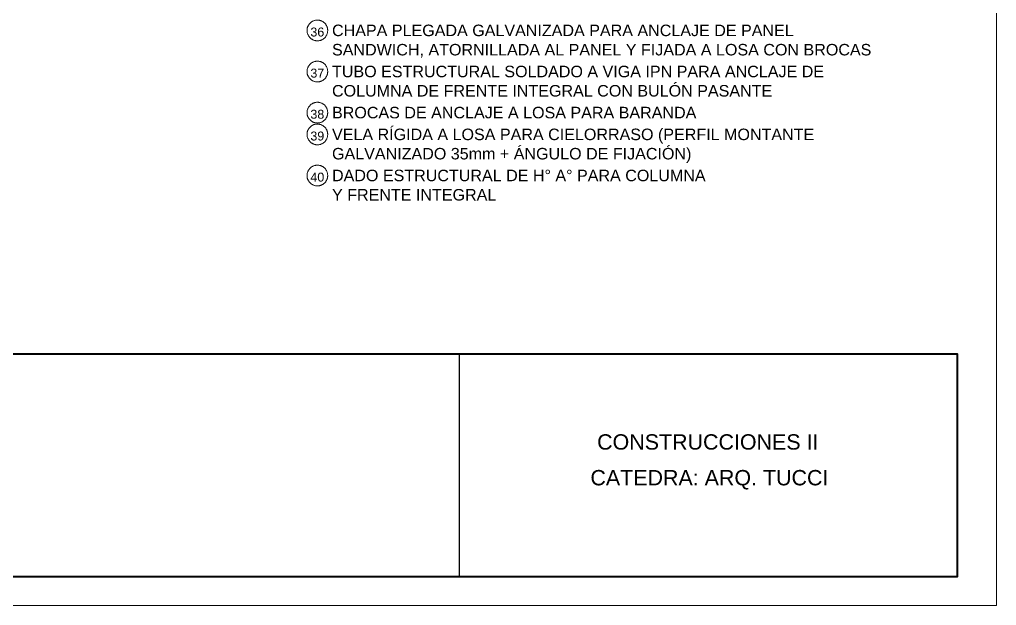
# Model space of a CAD drawing. Header units: millimetres. Extents: x 0 to 5940, y 0 to 8400.
# Drawn here: x 3205 to 5940, y 0 to 1640 of the extents above; entities that cross this region are included whole.
import ezdxf

# ---------------------------------------------------------------- set-up
doc = ezdxf.new("R2010")
doc.units = ezdxf.units.MM
doc.header["$LTSCALE"] = 20
for name, color, linetype in [('0-MARCO-A3', 8, 'Continuous'), ('1-CORTE-LINEAS', 7, 'Continuous'), ('3-REFERENCIAS', 7, 'Continuous'), ('3-ROTULO', 7, 'Continuous'), ('3-TEXTOS', 7, 'Continuous')]:
    doc.layers.add(name, color=color, linetype=linetype)
doc.styles.add('ARIAL', font='arial.ttf')

msp = doc.modelspace()

# ---------------------------------------------------------------- linework, layer by layer
at = {"layer": '0-MARCO-A3', "lineweight": 0}
msp.add_lwpolyline([(0, 8400), (5940, 8400), (5940, 0), (0, 0)], close=True, dxfattribs=at)
at = {"layer": '1-CORTE-LINEAS', "color": 7, "lineweight": 15}
for points in [[(4068, 1609), (4067.9, 1607.6), (4067.8, 1606.2), (4067.7, 1604.8), (4067.4, 1603.4), (4067.1, 1602), (4066.7, 1600.6), (4066.3, 1599.3), (4065.8, 1598), (4065.2, 1596.6), (4064.6, 1595.4), (4063.9, 1594.1), (4063.1, 1592.9), (4062.3, 1591.8), (4061.4, 1590.7), (4060.5, 1589.6), (4059.5, 1588.5), (4058.5, 1587.6), (4057.4, 1586.6), (4056.3, 1585.8), (4055.1, 1584.9), (4053.9, 1584.2), (4052.7, 1583.5), (4051.4, 1582.8), (4050.1, 1582.3), (4048.7, 1581.7), (4047.4, 1581.3), (4046, 1580.9), (4044.6, 1580.6), (4043.2, 1580.4), (4041.8, 1580.2), (4040.4, 1580.1), (4039, 1580), (4037.6, 1580.1), (4036.1, 1580.2), (4034.7, 1580.4), (4033.3, 1580.6), (4031.9, 1580.9), (4030.6, 1581.3), (4029.2, 1581.7), (4027.9, 1582.3), (4026.6, 1582.8), (4025.3, 1583.5), (4024.1, 1584.2), (4022.9, 1584.9), (4021.7, 1585.8), (4020.6, 1586.6), (4019.5, 1587.6), (4018.5, 1588.5), (4017.5, 1589.6), (4016.6, 1590.7), (4015.7, 1591.8), (4014.9, 1592.9), (4014.1, 1594.1), (4013.4, 1595.4), (4012.8, 1596.6), (4012.2, 1598), (4011.7, 1599.3), (4011.2, 1600.6), (4010.9, 1602), (4010.5, 1603.4), (4010.3, 1604.8), (4010.1, 1606.2), (4010, 1607.6), (4010, 1609), (4010, 1610.5), (4010.1, 1611.9), (4010.3, 1613.3), (4010.5, 1614.7), (4010.9, 1616.1), (4011.2, 1617.5), (4011.7, 1618.8), (4012.2, 1620.1), (4012.8, 1621.4), (4013.4, 1622.7), (4014.1, 1624), (4014.9, 1625.2), (4015.7, 1626.3), (4016.6, 1627.4), (4017.5, 1628.5), (4018.5, 1629.6), (4019.5, 1630.5), (4020.6, 1631.5), (4021.7, 1632.3), (4022.9, 1633.2), (4024.1, 1633.9), (4025.3, 1634.6), (4026.6, 1635.3), (4027.9, 1635.8), (4029.2, 1636.4), (4030.6, 1636.8), (4031.9, 1637.2), (4033.3, 1637.5), (4034.7, 1637.7), (4036.1, 1637.9), (4037.6, 1638), (4039, 1638), (4040.4, 1638), (4041.8, 1637.9), (4043.2, 1637.7), (4044.6, 1637.5), (4046, 1637.2), (4047.4, 1636.8), (4048.7, 1636.4), (4050.1, 1635.8), (4051.4, 1635.3), (4052.7, 1634.6), (4053.9, 1633.9), (4055.1, 1633.2), (4056.3, 1632.3), (4057.4, 1631.5), (4058.5, 1630.5), (4059.5, 1629.6), (4060.5, 1628.5), (4061.4, 1627.4), (4062.3, 1626.3), (4063.1, 1625.2), (4063.9, 1624), (4064.6, 1622.7), (4065.2, 1621.4), (4065.8, 1620.1), (4066.3, 1618.8), (4066.7, 1617.5), (4067.1, 1616.1), (4067.4, 1614.7), (4067.7, 1613.3), (4067.8, 1611.9), (4067.9, 1610.5), (4068, 1609)], [(4068, 1494), (4067.9, 1492.6), (4067.8, 1491.2), (4067.7, 1489.8), (4067.4, 1488.4), (4067.1, 1487), (4066.7, 1485.6), (4066.3, 1484.3), (4065.8, 1483), (4065.2, 1481.6), (4064.6, 1480.4), (4063.9, 1479.1), (4063.1, 1477.9), (4062.3, 1476.8), (4061.4, 1475.7), (4060.5, 1474.6), (4059.5, 1473.5), (4058.5, 1472.6), (4057.4, 1471.6), (4056.3, 1470.8), (4055.1, 1469.9), (4053.9, 1469.2), (4052.7, 1468.5), (4051.4, 1467.8), (4050.1, 1467.3), (4048.7, 1466.7), (4047.4, 1466.3), (4046, 1465.9), (4044.6, 1465.6), (4043.2, 1465.4), (4041.8, 1465.2), (4040.4, 1465.1), (4039, 1465), (4037.6, 1465.1), (4036.1, 1465.2), (4034.7, 1465.4), (4033.3, 1465.6), (4031.9, 1465.9), (4030.6, 1466.3), (4029.2, 1466.7), (4027.9, 1467.3), (4026.6, 1467.8), (4025.3, 1468.5), (4024.1, 1469.2), (4022.9, 1469.9), (4021.7, 1470.8), (4020.6, 1471.6), (4019.5, 1472.6), (4018.5, 1473.5), (4017.5, 1474.6), (4016.6, 1475.7), (4015.7, 1476.8), (4014.9, 1477.9), (4014.1, 1479.1), (4013.4, 1480.4), (4012.8, 1481.6), (4012.2, 1483), (4011.7, 1484.3), (4011.2, 1485.6), (4010.9, 1487), (4010.5, 1488.4), (4010.3, 1489.8), (4010.1, 1491.2), (4010, 1492.6), (4010, 1494), (4010, 1495.5), (4010.1, 1496.9), (4010.3, 1498.3), (4010.5, 1499.7), (4010.9, 1501.1), (4011.2, 1502.5), (4011.7, 1503.8), (4012.2, 1505.1), (4012.8, 1506.4), (4013.4, 1507.7), (4014.1, 1509), (4014.9, 1510.2), (4015.7, 1511.3), (4016.6, 1512.4), (4017.5, 1513.5), (4018.5, 1514.6), (4019.5, 1515.5), (4020.6, 1516.5), (4021.7, 1517.3), (4022.9, 1518.2), (4024.1, 1518.9), (4025.3, 1519.6), (4026.6, 1520.3), (4027.9, 1520.8), (4029.2, 1521.4), (4030.6, 1521.8), (4031.9, 1522.2), (4033.3, 1522.5), (4034.7, 1522.7), (4036.1, 1522.9), (4037.6, 1523), (4039, 1523), (4040.4, 1523), (4041.8, 1522.9), (4043.2, 1522.7), (4044.6, 1522.5), (4046, 1522.2), (4047.4, 1521.8), (4048.7, 1521.4), (4050.1, 1520.8), (4051.4, 1520.3), (4052.7, 1519.6), (4053.9, 1518.9), (4055.1, 1518.2), (4056.3, 1517.3), (4057.4, 1516.5), (4058.5, 1515.5), (4059.5, 1514.6), (4060.5, 1513.5), (4061.4, 1512.4), (4062.3, 1511.3), (4063.1, 1510.2), (4063.9, 1509), (4064.6, 1507.7), (4065.2, 1506.4), (4065.8, 1505.1), (4066.3, 1503.8), (4066.7, 1502.5), (4067.1, 1501.1), (4067.4, 1499.7), (4067.7, 1498.3), (4067.8, 1496.9), (4067.9, 1495.5), (4068, 1494)], [(4068, 1379), (4067.9, 1377.6), (4067.8, 1376.2), (4067.7, 1374.8), (4067.4, 1373.4), (4067.1, 1372), (4066.7, 1370.6), (4066.3, 1369.3), (4065.8, 1368), (4065.2, 1366.6), (4064.6, 1365.4), (4063.9, 1364.1), (4063.1, 1362.9), (4062.3, 1361.8), (4061.4, 1360.7), (4060.5, 1359.6), (4059.5, 1358.5), (4058.5, 1357.6), (4057.4, 1356.6), (4056.3, 1355.8), (4055.1, 1354.9), (4053.9, 1354.2), (4052.7, 1353.5), (4051.4, 1352.8), (4050.1, 1352.3), (4048.7, 1351.7), (4047.4, 1351.3), (4046, 1350.9), (4044.6, 1350.6), (4043.2, 1350.4), (4041.8, 1350.2), (4040.4, 1350.1), (4039, 1350), (4037.6, 1350.1), (4036.1, 1350.2), (4034.7, 1350.4), (4033.3, 1350.6), (4031.9, 1350.9), (4030.6, 1351.3), (4029.2, 1351.7), (4027.9, 1352.3), (4026.6, 1352.8), (4025.3, 1353.5), (4024.1, 1354.2), (4022.9, 1354.9), (4021.7, 1355.8), (4020.6, 1356.6), (4019.5, 1357.6), (4018.5, 1358.5), (4017.5, 1359.6), (4016.6, 1360.7), (4015.7, 1361.8), (4014.9, 1362.9), (4014.1, 1364.1), (4013.4, 1365.4), (4012.8, 1366.6), (4012.2, 1368), (4011.7, 1369.3), (4011.2, 1370.6), (4010.9, 1372), (4010.5, 1373.4), (4010.3, 1374.8), (4010.1, 1376.2), (4010, 1377.6), (4010, 1379), (4010, 1380.5), (4010.1, 1381.9), (4010.3, 1383.3), (4010.5, 1384.7), (4010.9, 1386.1), (4011.2, 1387.5), (4011.7, 1388.8), (4012.2, 1390.1), (4012.8, 1391.5), (4013.4, 1392.7), (4014.1, 1394), (4014.9, 1395.2), (4015.7, 1396.3), (4016.6, 1397.4), (4017.5, 1398.5), (4018.5, 1399.6), (4019.5, 1400.5), (4020.6, 1401.5), (4021.7, 1402.3), (4022.9, 1403.2), (4024.1, 1403.9), (4025.3, 1404.6), (4026.6, 1405.3), (4027.9, 1405.8), (4029.2, 1406.4), (4030.6, 1406.8), (4031.9, 1407.2), (4033.3, 1407.5), (4034.7, 1407.7), (4036.1, 1407.9), (4037.6, 1408), (4039, 1408), (4040.4, 1408), (4041.8, 1407.9), (4043.2, 1407.7), (4044.6, 1407.5), (4046, 1407.2), (4047.4, 1406.8), (4048.7, 1406.4), (4050.1, 1405.8), (4051.4, 1405.3), (4052.7, 1404.6), (4053.9, 1403.9), (4055.1, 1403.2), (4056.3, 1402.3), (4057.4, 1401.5), (4058.5, 1400.5), (4059.5, 1399.6), (4060.5, 1398.5), (4061.4, 1397.4), (4062.3, 1396.3), (4063.1, 1395.2), (4063.9, 1394), (4064.6, 1392.7), (4065.2, 1391.5), (4065.8, 1390.1), (4066.3, 1388.8), (4066.7, 1387.5), (4067.1, 1386.1), (4067.4, 1384.7), (4067.7, 1383.3), (4067.8, 1381.9), (4067.9, 1380.5), (4068, 1379)], [(4068, 1318), (4067.9, 1316.6), (4067.8, 1315.2), (4067.7, 1313.8), (4067.4, 1312.4), (4067.1, 1311), (4066.7, 1309.6), (4066.3, 1308.3), (4065.8, 1307), (4065.2, 1305.6), (4064.6, 1304.4), (4063.9, 1303.1), (4063.1, 1301.9), (4062.3, 1300.8), (4061.4, 1299.7), (4060.5, 1298.6), (4059.5, 1297.5), (4058.5, 1296.6), (4057.4, 1295.6), (4056.3, 1294.8), (4055.1, 1293.9), (4053.9, 1293.2), (4052.7, 1292.5), (4051.4, 1291.8), (4050.1, 1291.3), (4048.7, 1290.7), (4047.4, 1290.3), (4046, 1289.9), (4044.6, 1289.6), (4043.2, 1289.4), (4041.8, 1289.2), (4040.4, 1289.1), (4039, 1289), (4037.6, 1289.1), (4036.1, 1289.2), (4034.7, 1289.4), (4033.3, 1289.6), (4031.9, 1289.9), (4030.6, 1290.3), (4029.2, 1290.7), (4027.9, 1291.3), (4026.6, 1291.8), (4025.3, 1292.5), (4024.1, 1293.2), (4022.9, 1293.9), (4021.7, 1294.8), (4020.6, 1295.6), (4019.5, 1296.6), (4018.5, 1297.5), (4017.5, 1298.6), (4016.6, 1299.7), (4015.7, 1300.8), (4014.9, 1301.9), (4014.1, 1303.1), (4013.4, 1304.4), (4012.8, 1305.6), (4012.2, 1307), (4011.7, 1308.3), (4011.2, 1309.6), (4010.9, 1311), (4010.5, 1312.4), (4010.3, 1313.8), (4010.1, 1315.2), (4010, 1316.6), (4010, 1318), (4010, 1319.5), (4010.1, 1320.9), (4010.3, 1322.3), (4010.5, 1323.7), (4010.9, 1325.1), (4011.2, 1326.5), (4011.7, 1327.8), (4012.2, 1329.1), (4012.8, 1330.5), (4013.4, 1331.7), (4014.1, 1333), (4014.9, 1334.2), (4015.7, 1335.3), (4016.6, 1336.4), (4017.5, 1337.5), (4018.5, 1338.6), (4019.5, 1339.5), (4020.6, 1340.5), (4021.7, 1341.3), (4022.9, 1342.2), (4024.1, 1342.9), (4025.3, 1343.6), (4026.6, 1344.3), (4027.9, 1344.8), (4029.2, 1345.4), (4030.6, 1345.8), (4031.9, 1346.2), (4033.3, 1346.5), (4034.7, 1346.7), (4036.1, 1346.9), (4037.6, 1347), (4039, 1347), (4040.4, 1347), (4041.8, 1346.9), (4043.2, 1346.7), (4044.6, 1346.5), (4046, 1346.2), (4047.4, 1345.8), (4048.7, 1345.4), (4050.1, 1344.8), (4051.4, 1344.3), (4052.7, 1343.6), (4053.9, 1342.9), (4055.1, 1342.2), (4056.3, 1341.3), (4057.4, 1340.5), (4058.5, 1339.5), (4059.5, 1338.6), (4060.5, 1337.5), (4061.4, 1336.4), (4062.3, 1335.3), (4063.1, 1334.2), (4063.9, 1333), (4064.6, 1331.7), (4065.2, 1330.5), (4065.8, 1329.1), (4066.3, 1327.8), (4066.7, 1326.5), (4067.1, 1325.1), (4067.4, 1323.7), (4067.7, 1322.3), (4067.8, 1320.9), (4067.9, 1319.5), (4068, 1318)], [(4068, 1203.1), (4067.9, 1201.6), (4067.8, 1200.2), (4067.7, 1198.8), (4067.4, 1197.4), (4067.1, 1196), (4066.7, 1194.6), (4066.3, 1193.3), (4065.8, 1192), (4065.2, 1190.7), (4064.6, 1189.4), (4063.9, 1188.1), (4063.1, 1186.9), (4062.3, 1185.8), (4061.4, 1184.7), (4060.5, 1183.6), (4059.5, 1182.5), (4058.5, 1181.6), (4057.4, 1180.6), (4056.3, 1179.8), (4055.1, 1178.9), (4053.9, 1178.2), (4052.7, 1177.5), (4051.4, 1176.8), (4050.1, 1176.3), (4048.7, 1175.7), (4047.4, 1175.3), (4046, 1174.9), (4044.6, 1174.6), (4043.2, 1174.4), (4041.8, 1174.2), (4040.4, 1174.1), (4039, 1174.1), (4037.6, 1174.1), (4036.1, 1174.2), (4034.7, 1174.4), (4033.3, 1174.6), (4031.9, 1174.9), (4030.6, 1175.3), (4029.2, 1175.7), (4027.9, 1176.3), (4026.6, 1176.8), (4025.3, 1177.5), (4024.1, 1178.2), (4022.9, 1178.9), (4021.7, 1179.8), (4020.6, 1180.6), (4019.5, 1181.6), (4018.5, 1182.5), (4017.5, 1183.6), (4016.6, 1184.7), (4015.7, 1185.8), (4014.9, 1186.9), (4014.1, 1188.1), (4013.4, 1189.4), (4012.8, 1190.7), (4012.2, 1192), (4011.7, 1193.3), (4011.2, 1194.6), (4010.9, 1196), (4010.5, 1197.4), (4010.3, 1198.8), (4010.1, 1200.2), (4010, 1201.6), (4010, 1203.1), (4010, 1204.5), (4010.1, 1205.9), (4010.3, 1207.3), (4010.5, 1208.7), (4010.9, 1210.1), (4011.2, 1211.5), (4011.7, 1212.8), (4012.2, 1214.1), (4012.8, 1215.5), (4013.4, 1216.7), (4014.1, 1218), (4014.9, 1219.2), (4015.7, 1220.3), (4016.6, 1221.4), (4017.5, 1222.5), (4018.5, 1223.6), (4019.5, 1224.5), (4020.6, 1225.5), (4021.7, 1226.3), (4022.9, 1227.2), (4024.1, 1227.9), (4025.3, 1228.6), (4026.6, 1229.3), (4027.9, 1229.8), (4029.2, 1230.4), (4030.6, 1230.8), (4031.9, 1231.2), (4033.3, 1231.5), (4034.7, 1231.7), (4036.1, 1231.9), (4037.6, 1232), (4039, 1232), (4040.4, 1232), (4041.8, 1231.9), (4043.2, 1231.7), (4044.6, 1231.5), (4046, 1231.2), (4047.4, 1230.8), (4048.7, 1230.4), (4050.1, 1229.8), (4051.4, 1229.3), (4052.7, 1228.6), (4053.9, 1227.9), (4055.1, 1227.2), (4056.3, 1226.3), (4057.4, 1225.5), (4058.5, 1224.5), (4059.5, 1223.6), (4060.5, 1222.5), (4061.4, 1221.4), (4062.3, 1220.3), (4063.1, 1219.2), (4063.9, 1218), (4064.6, 1216.7), (4065.2, 1215.5), (4065.8, 1214.1), (4066.3, 1212.8), (4066.7, 1211.5), (4067.1, 1210.1), (4067.4, 1208.7), (4067.7, 1207.3), (4067.8, 1205.9), (4067.9, 1204.5), (4068, 1203.1)]]:
    msp.add_lwpolyline(points, dxfattribs=at)
at = {"layer": '3-TEXTOS', "color": 7, "lineweight": 30}
msp.add_line((4436, 704.1), (4436, 80.1), dxfattribs=at)
at = {"layer": '3-TEXTOS', "color": 7, "lineweight": 40}
msp.add_lwpolyline([(152, 704.1), (5830, 704.1), (5830, 80.1), (152, 80.1), (152, 704.1)], dxfattribs=at)

# ---------------------------------------------------------------- texts
at = {"layer": '3-REFERENCIAS', "color": 7, "style": 'ARIAL'}
for s, height, p in [('36', 25.04, (4019.4, 1592.1)), ('CHAPA PLEGADA GALVANIZADA PARA ANCLAJE DE PANEL', 32.205, (4080, 1593.1)), ('SANDWICH, ATORNILLADA AL PANEL Y FIJADA A LOSA CON BROCAS', 32.205, (4080, 1539.1)), ('TUBO ESTRUCTURAL SOLDADO A VIGA IPN PARA ANCLAJE DE', 32.205, (4080, 1478.1)), ('37', 25.04, (4019.4, 1477.1)), ('COLUMNA DE FRENTE INTEGRAL CON BULÓN PASANTE', 32.205, (4080, 1424.1)), ('BROCAS DE ANCLAJE A LOSA PARA BARANDA', 32.205, (4080, 1363.1)), ('38', 25.04, (4019.4, 1362.1)), ('VELA RÍGIDA A LOSA PARA CIELORRASO (PERFIL MONTANTE', 32.205, (4080, 1302.1)), ('39', 25.04, (4019.4, 1301.1)), ('GALVANIZADO 35mm + ÁNGULO DE FIJACIÓN)', 32.205, (4080, 1248.1)), ('40', 25.04, (4019.4, 1186.1)), ('DADO ESTRUCTURAL DE H° A° PARA COLUMNA', 32.205, (4080, 1187.1)), ('Y FRENTE INTEGRAL', 32.205, (4080, 1133.1))]:
    msp.add_text(s, height=height, dxfattribs=at).set_placement(p)
at = {"layer": '3-ROTULO', "color": 7, "style": 'ARIAL'}
for s, p in [('CONSTRUCCIONES II', (4822.1, 436.1)), ('CATEDRA: ARQ. TUCCI', (4803.3, 336.1))]:
    msp.add_text(s, height=42.927, dxfattribs=at).set_placement(p)

doc.saveas('drawing.dxf')
